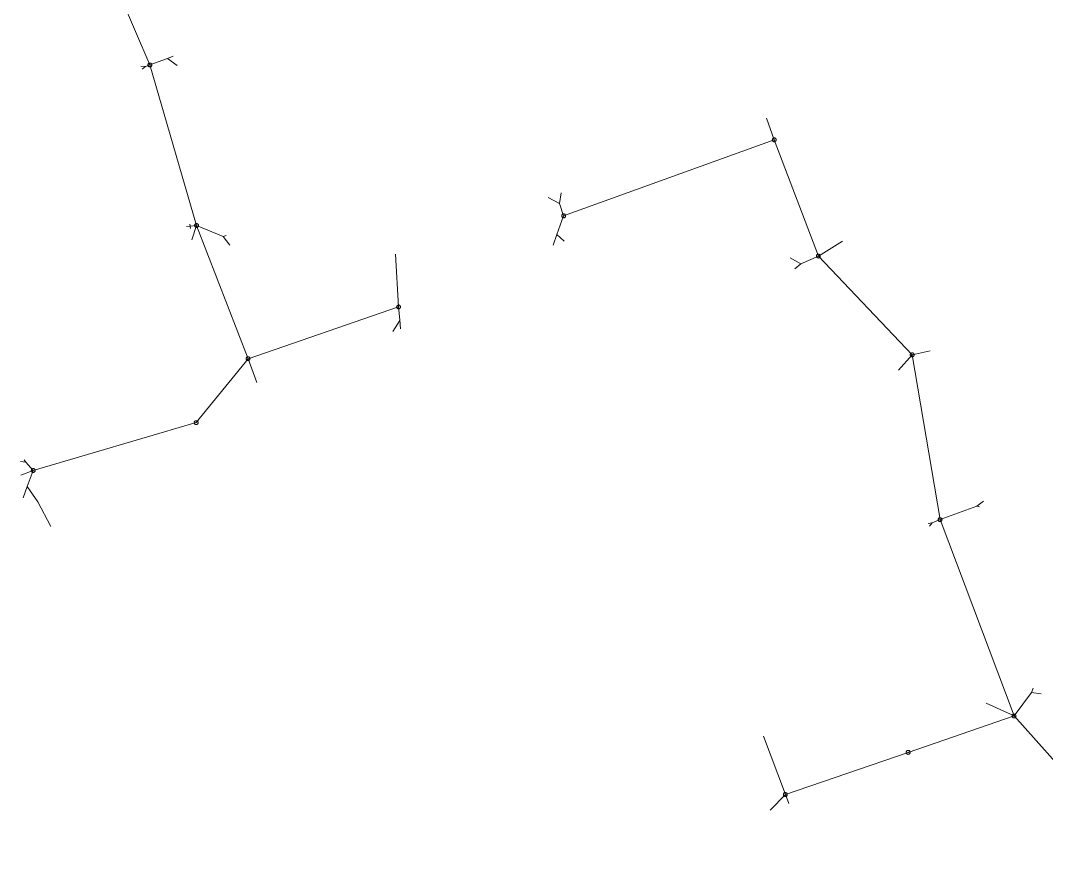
# Model space of a CAD drawing. Header units: metres. Extents: x 25504150 to 25508618, y 6694193 to 6702753.
# Drawn here: x 25504220 to 25504462.4, y 6700147 to 6700345.6 of the extents above; entities that cross this region are included whole.
import ezdxf

# ---------------------------------------------------------------- set-up
doc = ezdxf.new("R2010")
doc.units = ezdxf.units.M
for name, pattern in [('Sewer_node', [0]), ('Viemariputket', [0]), ('Viemarivarusteet', [0])]:
    doc.linetypes.add(name, pattern=pattern)
for name, color, linetype, lineweight in [('Sewer_node', 7, 'Sewer_node', 0), ('Viemariputket', 7, 'Viemariputket', 0), ('Viemarivarusteet', 7, 'Viemarivarusteet', 0)]:
    doc.layers.add(name, color=color, linetype=linetype, lineweight=lineweight)

msp = doc.modelspace()

# ---------------------------------------------------------------- linework, layer by layer
at = {"layer": 'Sewer_node', "color": 46, "linetype": 'Continuous', "true_color": 0x7f5f00}
msp.add_line((25504260.07, 6700297.57, 54.47), (25504260.16, 6700296.55, 54.47), dxfattribs=at)
at = {"layer": 'Sewer_node', "color": 46, "linetype": 'Continuous', "true_color": 0x7f5f00, "flags": 128}
for points, elevation in [([(25504251.06, 6700335.13), (25504251.05, 6700335.2), (25504251.04, 6700335.27), (25504251.01, 6700335.34), (25504250.97, 6700335.4), (25504250.93, 6700335.46), (25504250.87, 6700335.5), (25504250.81, 6700335.54), (25504250.74, 6700335.57), (25504250.67, 6700335.58), (25504250.6, 6700335.59), (25504250.53, 6700335.58), (25504250.46, 6700335.57), (25504250.39, 6700335.54), (25504250.33, 6700335.5), (25504250.27, 6700335.46), (25504250.23, 6700335.4), (25504250.19, 6700335.34), (25504250.16, 6700335.27), (25504250.15, 6700335.2), (25504250.14, 6700335.13), (25504250.15, 6700335.06), (25504250.16, 6700334.99), (25504250.19, 6700334.92), (25504250.23, 6700334.86), (25504250.27, 6700334.8), (25504250.33, 6700334.76), (25504250.39, 6700334.72), (25504250.46, 6700334.69), (25504250.53, 6700334.68), (25504250.6, 6700334.67), (25504250.67, 6700334.68), (25504250.74, 6700334.69), (25504250.81, 6700334.72), (25504250.87, 6700334.76), (25504250.93, 6700334.8), (25504250.97, 6700334.86), (25504251.01, 6700334.92), (25504251.04, 6700334.99), (25504251.05, 6700335.06)], 56.01), ([(25504398.59, 6700317.45), (25504398.58, 6700317.52), (25504398.57, 6700317.59), (25504398.54, 6700317.66), (25504398.5, 6700317.72), (25504398.46, 6700317.78), (25504398.4, 6700317.82), (25504398.34, 6700317.86), (25504398.27, 6700317.89), (25504398.2, 6700317.9), (25504398.13, 6700317.91), (25504398.06, 6700317.9), (25504397.99, 6700317.89), (25504397.92, 6700317.86), (25504397.86, 6700317.82), (25504397.8, 6700317.78), (25504397.76, 6700317.72), (25504397.72, 6700317.66), (25504397.69, 6700317.59), (25504397.68, 6700317.52), (25504397.67, 6700317.45), (25504397.68, 6700317.38), (25504397.69, 6700317.31), (25504397.72, 6700317.24), (25504397.76, 6700317.18), (25504397.8, 6700317.12), (25504397.86, 6700317.08), (25504397.92, 6700317.04), (25504397.99, 6700317.01), (25504398.06, 6700317), (25504398.13, 6700316.99), (25504398.2, 6700317), (25504398.27, 6700317.01), (25504398.34, 6700317.04), (25504398.4, 6700317.08), (25504398.46, 6700317.12), (25504398.5, 6700317.18), (25504398.54, 6700317.24), (25504398.57, 6700317.31), (25504398.58, 6700317.38)], 59.56), ([(25504348.82, 6700299.5), (25504348.81, 6700299.57), (25504348.8, 6700299.64), (25504348.77, 6700299.71), (25504348.73, 6700299.77), (25504348.69, 6700299.83), (25504348.63, 6700299.87), (25504348.57, 6700299.91), (25504348.5, 6700299.94), (25504348.43, 6700299.95), (25504348.36, 6700299.96), (25504348.29, 6700299.95), (25504348.22, 6700299.94), (25504348.15, 6700299.91), (25504348.09, 6700299.87), (25504348.03, 6700299.83), (25504347.99, 6700299.77), (25504347.95, 6700299.71), (25504347.92, 6700299.64), (25504347.91, 6700299.57), (25504347.9, 6700299.5), (25504347.91, 6700299.43), (25504347.92, 6700299.36), (25504347.95, 6700299.29), (25504347.99, 6700299.23), (25504348.03, 6700299.17), (25504348.09, 6700299.13), (25504348.15, 6700299.09), (25504348.22, 6700299.06), (25504348.29, 6700299.05), (25504348.36, 6700299.04), (25504348.43, 6700299.05), (25504348.5, 6700299.06), (25504348.57, 6700299.09), (25504348.63, 6700299.13), (25504348.69, 6700299.17), (25504348.73, 6700299.23), (25504348.77, 6700299.29), (25504348.8, 6700299.36), (25504348.81, 6700299.43)], 59.63), ([(25504262.08, 6700297.21), (25504262.07, 6700297.28), (25504262.06, 6700297.35), (25504262.03, 6700297.42), (25504261.99, 6700297.48), (25504261.95, 6700297.54), (25504261.89, 6700297.58), (25504261.83, 6700297.62), (25504261.76, 6700297.65), (25504261.69, 6700297.66), (25504261.62, 6700297.67), (25504261.55, 6700297.66), (25504261.48, 6700297.65), (25504261.41, 6700297.62), (25504261.35, 6700297.58), (25504261.29, 6700297.54), (25504261.25, 6700297.48), (25504261.21, 6700297.42), (25504261.18, 6700297.35), (25504261.17, 6700297.28), (25504261.16, 6700297.21), (25504261.17, 6700297.14), (25504261.18, 6700297.07), (25504261.21, 6700297), (25504261.25, 6700296.94), (25504261.29, 6700296.88), (25504261.35, 6700296.84), (25504261.41, 6700296.8), (25504261.48, 6700296.77), (25504261.55, 6700296.76), (25504261.62, 6700296.75), (25504261.69, 6700296.76), (25504261.76, 6700296.77), (25504261.83, 6700296.8), (25504261.89, 6700296.84), (25504261.95, 6700296.88), (25504261.99, 6700296.94), (25504262.03, 6700297), (25504262.06, 6700297.07), (25504262.07, 6700297.14)], 56.11), ([(25504409.01, 6700290), (25504409, 6700290.07), (25504408.99, 6700290.14), (25504408.96, 6700290.21), (25504408.92, 6700290.27), (25504408.88, 6700290.33), (25504408.82, 6700290.37), (25504408.76, 6700290.41), (25504408.69, 6700290.44), (25504408.62, 6700290.45), (25504408.55, 6700290.46), (25504408.48, 6700290.45), (25504408.41, 6700290.44), (25504408.34, 6700290.41), (25504408.28, 6700290.37), (25504408.22, 6700290.33), (25504408.18, 6700290.27), (25504408.14, 6700290.21), (25504408.11, 6700290.14), (25504408.1, 6700290.07), (25504408.09, 6700290), (25504408.1, 6700289.93), (25504408.11, 6700289.86), (25504408.14, 6700289.79), (25504408.18, 6700289.73), (25504408.22, 6700289.67), (25504408.28, 6700289.63), (25504408.34, 6700289.59), (25504408.41, 6700289.56), (25504408.48, 6700289.55), (25504408.55, 6700289.54), (25504408.62, 6700289.55), (25504408.69, 6700289.56), (25504408.76, 6700289.59), (25504408.82, 6700289.63), (25504408.88, 6700289.67), (25504408.92, 6700289.73), (25504408.96, 6700289.79), (25504408.99, 6700289.86), (25504409, 6700289.93)], 59.28), ([(25504309.82, 6700277.99), (25504309.81, 6700278.06), (25504309.8, 6700278.13), (25504309.77, 6700278.2), (25504309.73, 6700278.26), (25504309.69, 6700278.32), (25504309.63, 6700278.36), (25504309.57, 6700278.4), (25504309.5, 6700278.43), (25504309.43, 6700278.44), (25504309.36, 6700278.45), (25504309.29, 6700278.44), (25504309.22, 6700278.43), (25504309.15, 6700278.4), (25504309.09, 6700278.36), (25504309.03, 6700278.32), (25504308.99, 6700278.26), (25504308.95, 6700278.2), (25504308.92, 6700278.13), (25504308.91, 6700278.06), (25504308.9, 6700277.99), (25504308.91, 6700277.92), (25504308.92, 6700277.85), (25504308.95, 6700277.78), (25504308.99, 6700277.72), (25504309.03, 6700277.66), (25504309.09, 6700277.62), (25504309.15, 6700277.58), (25504309.22, 6700277.55), (25504309.29, 6700277.54), (25504309.36, 6700277.53), (25504309.43, 6700277.54), (25504309.5, 6700277.55), (25504309.57, 6700277.58), (25504309.63, 6700277.62), (25504309.69, 6700277.66), (25504309.73, 6700277.72), (25504309.77, 6700277.78), (25504309.8, 6700277.85), (25504309.81, 6700277.92)], 58.32), ([(25504274.26, 6700265.77), (25504274.25, 6700265.84), (25504274.24, 6700265.91), (25504274.21, 6700265.98), (25504274.17, 6700266.04), (25504274.13, 6700266.1), (25504274.07, 6700266.14), (25504274.01, 6700266.18), (25504273.94, 6700266.21), (25504273.87, 6700266.22), (25504273.8, 6700266.23), (25504273.73, 6700266.22), (25504273.66, 6700266.21), (25504273.59, 6700266.18), (25504273.53, 6700266.14), (25504273.47, 6700266.1), (25504273.43, 6700266.04), (25504273.39, 6700265.98), (25504273.36, 6700265.91), (25504273.35, 6700265.84), (25504273.34, 6700265.77), (25504273.35, 6700265.7), (25504273.36, 6700265.63), (25504273.39, 6700265.56), (25504273.43, 6700265.5), (25504273.47, 6700265.44), (25504273.53, 6700265.4), (25504273.59, 6700265.36), (25504273.66, 6700265.33), (25504273.73, 6700265.32), (25504273.8, 6700265.31), (25504273.87, 6700265.32), (25504273.94, 6700265.33), (25504274.01, 6700265.36), (25504274.07, 6700265.4), (25504274.13, 6700265.44), (25504274.17, 6700265.5), (25504274.21, 6700265.56), (25504274.24, 6700265.63), (25504274.25, 6700265.7)], 56.6), ([(25504431.19, 6700266.69), (25504431.18, 6700266.76), (25504431.17, 6700266.83), (25504431.14, 6700266.9), (25504431.1, 6700266.96), (25504431.06, 6700267.02), (25504431, 6700267.06), (25504430.94, 6700267.1), (25504430.87, 6700267.13), (25504430.8, 6700267.14), (25504430.73, 6700267.15), (25504430.66, 6700267.14), (25504430.59, 6700267.13), (25504430.52, 6700267.1), (25504430.46, 6700267.06), (25504430.4, 6700267.02), (25504430.36, 6700266.96), (25504430.32, 6700266.9), (25504430.29, 6700266.83), (25504430.28, 6700266.76), (25504430.27, 6700266.69), (25504430.28, 6700266.62), (25504430.29, 6700266.55), (25504430.32, 6700266.48), (25504430.36, 6700266.42), (25504430.4, 6700266.36), (25504430.46, 6700266.32), (25504430.52, 6700266.28), (25504430.59, 6700266.25), (25504430.66, 6700266.24), (25504430.73, 6700266.23), (25504430.8, 6700266.24), (25504430.87, 6700266.25), (25504430.94, 6700266.28), (25504431, 6700266.32), (25504431.06, 6700266.36), (25504431.1, 6700266.42), (25504431.14, 6700266.48), (25504431.17, 6700266.55), (25504431.18, 6700266.62)], 58.86), ([(25504261.99, 6700250.66), (25504261.98, 6700250.73), (25504261.97, 6700250.8), (25504261.94, 6700250.87), (25504261.9, 6700250.93), (25504261.86, 6700250.99), (25504261.8, 6700251.03), (25504261.74, 6700251.07), (25504261.67, 6700251.1), (25504261.6, 6700251.11), (25504261.53, 6700251.12), (25504261.46, 6700251.11), (25504261.39, 6700251.1), (25504261.32, 6700251.07), (25504261.26, 6700251.03), (25504261.2, 6700250.99), (25504261.16, 6700250.93), (25504261.12, 6700250.87), (25504261.09, 6700250.8), (25504261.08, 6700250.73), (25504261.07, 6700250.66), (25504261.08, 6700250.59), (25504261.09, 6700250.52), (25504261.12, 6700250.45), (25504261.16, 6700250.39), (25504261.2, 6700250.33), (25504261.26, 6700250.29), (25504261.32, 6700250.25), (25504261.39, 6700250.22), (25504261.46, 6700250.21), (25504261.53, 6700250.2), (25504261.6, 6700250.21), (25504261.67, 6700250.22), (25504261.74, 6700250.25), (25504261.8, 6700250.29), (25504261.86, 6700250.33), (25504261.9, 6700250.39), (25504261.94, 6700250.45), (25504261.97, 6700250.52), (25504261.98, 6700250.59)], 56.07), ([(25504223.5, 6700239.37), (25504223.49, 6700239.44), (25504223.48, 6700239.51), (25504223.45, 6700239.58), (25504223.41, 6700239.64), (25504223.37, 6700239.7), (25504223.31, 6700239.74), (25504223.25, 6700239.78), (25504223.18, 6700239.81), (25504223.11, 6700239.82), (25504223.04, 6700239.83), (25504222.97, 6700239.82), (25504222.9, 6700239.81), (25504222.83, 6700239.78), (25504222.77, 6700239.74), (25504222.71, 6700239.7), (25504222.67, 6700239.64), (25504222.63, 6700239.58), (25504222.6, 6700239.51), (25504222.59, 6700239.44), (25504222.58, 6700239.37), (25504222.59, 6700239.3), (25504222.6, 6700239.23), (25504222.63, 6700239.16), (25504222.67, 6700239.1), (25504222.71, 6700239.04), (25504222.77, 6700239), (25504222.83, 6700238.96), (25504222.9, 6700238.93), (25504222.97, 6700238.92), (25504223.04, 6700238.91), (25504223.11, 6700238.92), (25504223.18, 6700238.93), (25504223.25, 6700238.96), (25504223.31, 6700239), (25504223.37, 6700239.04), (25504223.41, 6700239.1), (25504223.45, 6700239.16), (25504223.48, 6700239.23), (25504223.49, 6700239.3)], 57.54), ([(25504437.77, 6700227.76), (25504437.76, 6700227.83), (25504437.75, 6700227.9), (25504437.72, 6700227.97), (25504437.68, 6700228.03), (25504437.64, 6700228.09), (25504437.58, 6700228.13), (25504437.52, 6700228.17), (25504437.45, 6700228.2), (25504437.38, 6700228.21), (25504437.31, 6700228.22), (25504437.24, 6700228.21), (25504437.17, 6700228.2), (25504437.1, 6700228.17), (25504437.04, 6700228.13), (25504436.98, 6700228.09), (25504436.94, 6700228.03), (25504436.9, 6700227.97), (25504436.87, 6700227.9), (25504436.86, 6700227.83), (25504436.85, 6700227.76), (25504436.86, 6700227.69), (25504436.87, 6700227.62), (25504436.9, 6700227.55), (25504436.94, 6700227.49), (25504436.98, 6700227.43), (25504437.04, 6700227.39), (25504437.1, 6700227.35), (25504437.17, 6700227.32), (25504437.24, 6700227.31), (25504437.31, 6700227.3), (25504437.38, 6700227.31), (25504437.45, 6700227.32), (25504437.52, 6700227.35), (25504437.58, 6700227.39), (25504437.64, 6700227.43), (25504437.68, 6700227.49), (25504437.72, 6700227.55), (25504437.75, 6700227.62), (25504437.76, 6700227.69)], 58.61), ([(25504455.25, 6700181.39), (25504455.24, 6700181.46), (25504455.23, 6700181.53), (25504455.2, 6700181.6), (25504455.16, 6700181.66), (25504455.12, 6700181.72), (25504455.06, 6700181.76), (25504455, 6700181.8), (25504454.93, 6700181.83), (25504454.86, 6700181.84), (25504454.79, 6700181.85), (25504454.72, 6700181.84), (25504454.65, 6700181.83), (25504454.58, 6700181.8), (25504454.52, 6700181.76), (25504454.46, 6700181.72), (25504454.42, 6700181.66), (25504454.38, 6700181.6), (25504454.35, 6700181.53), (25504454.34, 6700181.46), (25504454.33, 6700181.39), (25504454.34, 6700181.32), (25504454.35, 6700181.25), (25504454.38, 6700181.18), (25504454.42, 6700181.12), (25504454.46, 6700181.06), (25504454.52, 6700181.02), (25504454.58, 6700180.98), (25504454.65, 6700180.95), (25504454.72, 6700180.94), (25504454.79, 6700180.93), (25504454.86, 6700180.94), (25504454.93, 6700180.95), (25504455, 6700180.98), (25504455.06, 6700181.02), (25504455.12, 6700181.06), (25504455.16, 6700181.12), (25504455.2, 6700181.18), (25504455.23, 6700181.25), (25504455.24, 6700181.32)], 58.34), ([(25504430.25, 6700172.8), (25504430.24, 6700172.87), (25504430.23, 6700172.95), (25504430.2, 6700173.01), (25504430.16, 6700173.08), (25504430.11, 6700173.13), (25504430.06, 6700173.18), (25504429.99, 6700173.22), (25504429.93, 6700173.25), (25504429.85, 6700173.26), (25504429.78, 6700173.27), (25504429.71, 6700173.26), (25504429.63, 6700173.25), (25504429.57, 6700173.22), (25504429.5, 6700173.18), (25504429.45, 6700173.13), (25504429.4, 6700173.08), (25504429.36, 6700173.01), (25504429.33, 6700172.95), (25504429.32, 6700172.87), (25504429.31, 6700172.8), (25504429.32, 6700172.73), (25504429.33, 6700172.65), (25504429.36, 6700172.59), (25504429.4, 6700172.52), (25504429.45, 6700172.47), (25504429.5, 6700172.42), (25504429.57, 6700172.38), (25504429.63, 6700172.35), (25504429.71, 6700172.34), (25504429.78, 6700172.33), (25504429.85, 6700172.34), (25504429.93, 6700172.35), (25504429.99, 6700172.38), (25504430.06, 6700172.42), (25504430.11, 6700172.47), (25504430.16, 6700172.52), (25504430.2, 6700172.59), (25504430.23, 6700172.65), (25504430.24, 6700172.73)], 59.41), ([(25504401.21, 6700162.83), (25504401.2, 6700162.9), (25504401.19, 6700162.97), (25504401.16, 6700163.04), (25504401.12, 6700163.1), (25504401.08, 6700163.16), (25504401.02, 6700163.2), (25504400.96, 6700163.24), (25504400.89, 6700163.27), (25504400.82, 6700163.28), (25504400.75, 6700163.29), (25504400.68, 6700163.28), (25504400.61, 6700163.27), (25504400.54, 6700163.24), (25504400.48, 6700163.2), (25504400.42, 6700163.16), (25504400.38, 6700163.1), (25504400.34, 6700163.04), (25504400.31, 6700162.97), (25504400.3, 6700162.9), (25504400.29, 6700162.83), (25504400.3, 6700162.76), (25504400.31, 6700162.69), (25504400.34, 6700162.62), (25504400.38, 6700162.56), (25504400.42, 6700162.5), (25504400.48, 6700162.46), (25504400.54, 6700162.42), (25504400.61, 6700162.39), (25504400.68, 6700162.38), (25504400.75, 6700162.37), (25504400.82, 6700162.38), (25504400.89, 6700162.39), (25504400.96, 6700162.42), (25504401.02, 6700162.46), (25504401.08, 6700162.5), (25504401.12, 6700162.56), (25504401.16, 6700162.62), (25504401.19, 6700162.69), (25504401.2, 6700162.76)], 59.7)]:
    msp.add_lwpolyline(points, close=True, dxfattribs=dict(at, elevation=elevation))
at = {"layer": 'Viemariputket', "color": 1, "linetype": 'Continuous', "lineweight": 15}
for p, q in [((25504240.65, 6700358.26), (25504250.6, 6700335.13)), ((25504250.6, 6700335.13, 52.8), (25504254.76, 6700336.64, 52.86)), ((25504254.76, 6700336.64, 54.28), (25504256.11, 6700337.24, 54.34)), ((25504254.76, 6700336.64, 54.28), (25504257.01, 6700334.99, 54.34)), ((25504249.59, 6700334.73, 54.28), (25504248.48, 6700334.83, 54.34)), ((25504249.59, 6700334.73, 54.28), (25504248.77, 6700334.11, 54.34)), ((25504250.6, 6700335.13, 52.8), (25504249.59, 6700334.73, 52.82)), ((25504250.6, 6700335.13), (25504261.62, 6700297.21)), ((25504398.13, 6700317.45), (25504396.29, 6700322.59)), ((25504398.13, 6700317.45), (25504348.36, 6700299.5)), ((25504408.55, 6700290), (25504398.13, 6700317.45)), ((25504347.42, 6700302.44), (25504344.68, 6700303.86)), ((25504260.11, 6700297.05, 55.91), (25504259.27, 6700296.98)), ((25504261.62, 6700297.21, 54.45), (25504260.11, 6700297.05, 54.47)), ((25504261.62, 6700297.21), (25504260.54, 6700293.84)), ((25504261.62, 6700297.21), (25504273.8, 6700265.77)), ((25504261.62, 6700297.21, 54.4), (25504267.88, 6700294.62, 54.48)), ((25504267.88, 6700294.62, 55.91), (25504268.66, 6700294.89)), ((25504346.79, 6700295.11), (25504345.89, 6700292.58)), ((25504267.88, 6700294.62, 55.91), (25504269.51, 6700292.56)), ((25504408.55, 6700290), (25504414.26, 6700293.52)), ((25504309.36, 6700277.99), (25504308.61, 6700290.46)), ((25504404.38, 6700288.16, 57.75), (25504401.89, 6700289.58, 57.81)), ((25504404.38, 6700288.16, 57.75), (25504402.95, 6700287, 57.81)), ((25504408.55, 6700290, 57.75), (25504404.38, 6700288.16, 57.81)), ((25504430.73, 6700266.69, 56.96), (25504408.55, 6700290)), ((25504273.8, 6700265.77), (25504309.36, 6700277.99)), ((25504309.66, 6700274.77), (25504308.01, 6700272.16)), ((25504430.73, 6700266.69, 57.06), (25504427.51, 6700263.03)), ((25504430.73, 6700266.69, 57.03), (25504434.96, 6700267.61)), ((25504430.73, 6700266.69, 56.96), (25504437.31, 6700227.76)), ((25504273.8, 6700265.77), (25504261.53, 6700250.66)), ((25504273.8, 6700265.77), (25504275.88, 6700260.17)), ((25504261.53, 6700250.66), (25504223.04, 6700239.37)), ((25504221.31, 6700241.31, 55.99), (25504220.87, 6700241.86, 56.02)), ((25504221.31, 6700241.31, 55.99), (25504220.03, 6700241.5, 56.02)), ((25504223.04, 6700239.37), (25504220.13, 6700238.29)), ((25504223.04, 6700239.37, 55.99), (25504221.31, 6700241.31, 56.02)), ((25504446.02, 6700230.93, 57), (25504447.53, 6700232.13, 57.11)), ((25504437.31, 6700227.76, 57), (25504446.02, 6700230.93, 57.11)), ((25504446.02, 6700230.93, 57), (25504446.61, 6700230.81, 57.11)), ((25504435.4, 6700227, 57.03), (25504434.5, 6700226.86, 57.06)), ((25504435.4, 6700227, 57.03), (25504434.81, 6700226.21, 57.06)), ((25504437.31, 6700227.76, 57.03), (25504435.4, 6700227, 57.06)), ((25504454.79, 6700181.39), (25504437.31, 6700227.76)), ((25504454.79, 6700181.39, 56.47), (25504458.89, 6700186.95, 56.55)), ((25504458.89, 6700186.95, 56.47), (25504459.28, 6700187.93, 56.55)), ((25504458.89, 6700186.95, 56.47), (25504461.18, 6700186.6, 56.55)), ((25504454.79, 6700181.39), (25504448.17, 6700184.42)), ((25504454.79, 6700181.39), (25504429.78, 6700172.8)), ((25504485.48, 6700147.03), (25504454.79, 6700181.39)), ((25504400.75, 6700162.83, 58.11), (25504395.62, 6700176.64)), ((25504429.78, 6700172.8), (25504400.75, 6700162.83, 58.07)), ((25504400.75, 6700162.83, 58.18), (25504397.14, 6700159.13)), ((25504400.75, 6700162.83, 58.17), (25504401.54, 6700160.71))]:
    msp.add_line(p, q, dxfattribs=at)
at = {"layer": 'Viemariputket', "color": 1, "linetype": 'Continuous', "lineweight": 15, "flags": 128}
for points in [[(25504348.36, 6700299.5), (25504347.42, 6700302.44), (25504347.77, 6700304.95)], [(25504348.36, 6700299.5), (25504346.79, 6700295.11), (25504348.49, 6700293.54)], [(25504309.36, 6700277.99), (25504309.64, 6700274.93), (25504309.84, 6700272.84)], [(25504223.04, 6700239.37), (25504221.62, 6700235.56), (25504220.62, 6700232.87)]]:
    msp.add_lwpolyline(points, dxfattribs=at)
at = {"layer": 'Viemariputket', "color": 1, "linetype": 'Continuous', "lineweight": 15}
msp.add_polyline3d([(25504221.62, 6700235.56, 56), (25504224.15, 6700231.94, 0), (25504227.19, 6700226.12, 0)], dxfattribs=at)
at = {"layer": 'Viemarivarusteet', "color": 1}
for p in [(25504250.6, 6700335.13, 56.01), (25504398.13, 6700317.45, 59.56), (25504348.36, 6700299.5, 59.63), (25504261.62, 6700297.21, 56.11), (25504408.55, 6700290, 59.28), (25504309.36, 6700277.99, 58.32), (25504430.73, 6700266.69, 58.86), (25504273.8, 6700265.77, 56.6), (25504261.53, 6700250.66, 56.07), (25504223.04, 6700239.37, 57.54), (25504437.31, 6700227.76, 58.61), (25504454.79, 6700181.39, 58.34), (25504429.78, 6700172.8, 59.41), (25504400.75, 6700162.83, 59.7)]:
    msp.add_point(p, dxfattribs=at)
at = {"layer": 'Viemarivarusteet', "color": 30, "true_color": 0xff7f00}
msp.add_point((25504260.11, 6700297.05, 54.47), dxfattribs=at)

doc.saveas('drawing.dxf')
